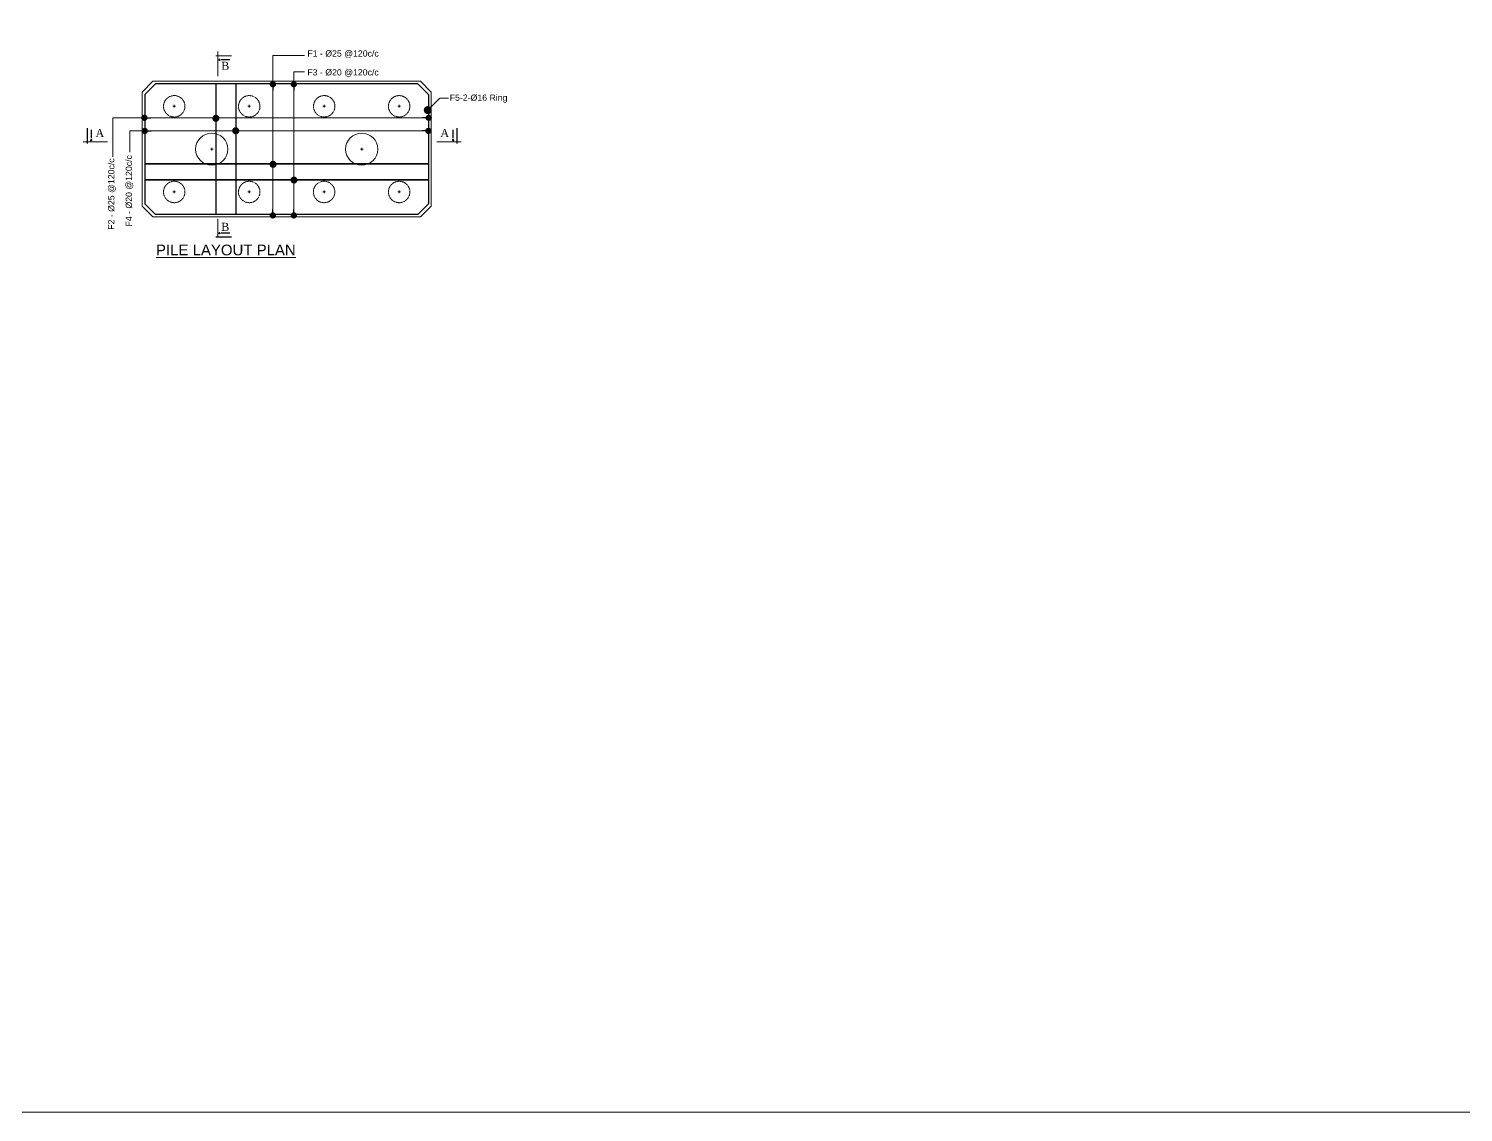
# Model space of a CAD drawing. Header units: millimetres. Extents: x -571543 to 35267, y -84886 to 197746.
# Drawn here: x -404346 to -364164, y -84886 to -54530 of the extents above; entities that cross this region are included whole.
import ezdxf

# ---------------------------------------------------------------- set-up
doc = ezdxf.new("R2010")
doc.units = ezdxf.units.MM
doc.linetypes.add('DASHED', pattern=[0.75, 0.5, -0.25])
for name, color, linetype, lineweight in [('Center Line', 34, 'Continuous', 15), ('Dimision', 96, 'Continuous', 18), ('Hatching', 65, 'Continuous', 20), ('Pile', 11, 'Continuous', 15), ('Rod', 12, 'Continuous', 30), ('Rod -2', 5, 'Continuous', 35), ('Text', 7, 'Continuous', 15)]:
    doc.layers.add(name, color=color, linetype=linetype, lineweight=lineweight)
doc.styles.add('ROMANS', font='arial.ttf', dxfattribs={"height": 200})
doc.styles.get("Standard").update_dxf_attribs({"font": 'times.ttf'})
doc.dimstyles.new('ISO-25', dxfattribs={"dimtxt": 175, "dimasz": 100, "dimexe": 65, "dimexo": 115.625, "dimgap": 40, "dimtad": 1, "dimtoh": 1, "dimdec": 0, "dimtxsty": 'Standard', "dimblk": 'DOT', "dimcen": 300, "dimclrd": 256, "dimclre": 256, "dimclrt": 256, "dimadec": 0, "dimazin": 0, "dimtfac": 1, "dimtdec": 0, "dimtix": 1, "dimtmove": 0, "dimatfit": 3, "dimldrblk": 'DOT', "dimfxl": 75, "dimlwd": -1, "dimarcsym": 0})

# ---------------------------------------------------------------- blocks, each defined once
blk = doc.blocks.new('_Dot')
at = {"color": 0, "linetype": 'ByBlock', "lineweight": -2}
blk.add_line((-0.5, 0), (-1, 0), dxfattribs=at)
at = {"color": 0, "linetype": 'ByBlock', "const_width": 0.5}
blk.add_lwpolyline([(-0.25, 0, 1), (0.25, 0, 1)], format="xyb", close=True, dxfattribs=at)

msp = doc.modelspace()

# ---------------------------------------------------------------- hatches: boundary and pattern name
at = {"layer": 'Dimision', "ltscale": 5}
h = msp.add_hatch(color=256, dxfattribs=at)
h.paths.add_polyline_path([(-399203.8, -57040, 1), (-399003.8, -57040)])
h.paths.add_polyline_path([(-399203.8, -57040), (-399003.8, -57040, 1)])
h = msp.add_hatch(color=256, dxfattribs=at)
h.paths.add_polyline_path([(-398646.4, -57390.2, 1), (-398446.4, -57390.2)])
h.paths.add_polyline_path([(-398646.4, -57390.2), (-398446.4, -57390.2, 1)])
h = msp.add_hatch(color=256, dxfattribs=at)
h.paths.add_polyline_path([(-397602.4, -58329, 1), (-397402.4, -58329)])
h.paths.add_polyline_path([(-397602.4, -58329), (-397402.4, -58329, 1)])
h = msp.add_hatch(color=256, dxfattribs=at)
h.paths.add_polyline_path([(-397015.6, -58770.5, 1), (-396815.6, -58770.5)])
h.paths.add_polyline_path([(-397015.6, -58770.5), (-396815.6, -58770.5, 1)])
at = {"layer": 'Text'}
for points in [[(-398984.8, -55401, 1), (-399020.7, -55401, 1)], [(-402594.8, -57631.8, 1), (-402594.8, -57667.6, 1)], [(-392458.6, -57631.8, -1), (-392458.6, -57667.6, -1)], [(-398984.8, -60254.7, -1), (-399020.7, -60254.7, -1)]]:
    msp.add_hatch(color=256, dxfattribs=at).paths.add_polyline_path(points)

# ---------------------------------------------------------------- linework, layer by layer
at = {"layer": 'Center Line'}
for p, q in [((-400307.2, -56704.7), (-400232.2, -56704.7)), ((-400307.2, -56704.7), (-400232.2, -56704.7)), ((-400269.7, -56667.2), (-400269.7, -56742.2)), ((-398207.2, -56704.7), (-398132.2, -56704.7)), ((-398207.2, -56704.7), (-398132.2, -56704.7)), ((-398169.7, -56742.2), (-398169.7, -56667.2)), ((-396107.2, -56704.7), (-396032.2, -56704.7)), ((-396069.7, -56742.2), (-396069.7, -56667.2)), ((-394007.2, -56704.7), (-393932.2, -56704.7)), ((-394007.2, -56704.7), (-393932.2, -56704.7)), ((-393969.7, -56667.2), (-393969.7, -56742.2)), ((-399182.2, -57904.7), (-399257.2, -57904.7)), ((-399219.7, -57867.2), (-399219.7, -57942.2)), ((-394982.2, -57904.7), (-395057.2, -57904.7)), ((-395019.7, -57867.2), (-395019.7, -57942.2)), ((-400269.7, -59142.2), (-400269.7, -59067.2)), ((-398169.7, -59142.2), (-398169.7, -59067.2)), ((-396072.4, -59142.2), (-396072.4, -59067.2)), ((-393969.7, -59142.2), (-393969.7, -59067.2)), ((-400307.2, -59104.7), (-400232.2, -59104.7)), ((-398207.2, -59104.7), (-398132.2, -59104.7)), ((-398207.2, -59104.7), (-398132.2, -59104.7)), ((-396109.9, -59104.7), (-396034.9, -59104.7)), ((-394007.2, -59104.7), (-393932.2, -59104.7)), ((-394007.2, -59104.7), (-393932.2, -59104.7))]:
    msp.add_line(p, q, dxfattribs=at)
at = {"layer": 'Dimision', "ltscale": 3}
msp.add_line((-399050.9, -59858.1), (-399050.9, -60376.3), dxfattribs=at)
at = {"layer": 'Hatching', "ltscale": 3}
msp.add_lwpolyline([(-471658.2, -25187.2), (-323980.8, -25187.2), (-323980.8, -84885.6), (-471658.2, -84885.6)], close=True, dxfattribs=at)
at = {"layer": 'Hatching', "linetype": 'DASHED', "ltscale": 7}
for centre in [(-400269.7, -56704.7), (-398169.7, -56704.7), (-396069.7, -56704.7), (-393969.7, -56704.7), (-400269.7, -59104.7), (-398169.7, -59104.7), (-396072.4, -59104.7), (-393969.7, -59104.7)]:
    msp.add_circle(centre, 300, dxfattribs=at)
at = {"layer": 'Pile', "ltscale": 3}
for p, q in [((-401169.7, -56304.7), (-400869.7, -56004.7)), ((-393369.7, -56004.7), (-400869.7, -56004.7)), ((-393069.7, -56304.7), (-393369.7, -56004.7)), ((-401169.7, -56304.7), (-401169.7, -59504.7)), ((-393069.7, -56304.7), (-393069.7, -59504.7)), ((-400869.7, -59804.7), (-401169.7, -59504.7)), ((-393369.7, -59804.7), (-400869.7, -59804.7)), ((-393369.7, -59804.7), (-393069.7, -59504.7))]:
    msp.add_line(p, q, dxfattribs=at)
for centre in [(-399219.7, -57904.7), (-395019.7, -57904.7)]:
    msp.add_circle(centre, 450, dxfattribs=at)
at = {"layer": 'Rod', "ltscale": 0.1}
for p, q in [((-401094.7, -56374.7), (-400794.7, -56074.7)), ((-393444.7, -56074.7), (-400794.7, -56074.7)), ((-398544, -56074.7), (-398544, -59734.7)), ((-393144.7, -56374.7), (-393444.7, -56074.7)), ((-401094.7, -56374.7), (-401094.7, -59434.7)), ((-393144.7, -56374.7), (-393144.7, -59434.7)), ((-400794.7, -59734.7), (-401094.7, -59434.7)), ((-393444.7, -59734.7), (-393144.7, -59434.7)), ((-393444.7, -59734.7), (-400794.7, -59734.7))]:
    msp.add_line(p, q, dxfattribs=at)
at = {"layer": 'Rod', "linetype": 'DASHED', "ltscale": 5}
msp.add_line((-399104.8, -56074.7), (-399104.8, -59734.7), dxfattribs=at)
at = {"layer": 'Rod -2', "linetype": 'DASHED', "ltscale": 5}
msp.add_line((-393144.7, -58318.8), (-401094.7, -58318.8), dxfattribs=at)
at = {"layer": 'Rod -2', "ltscale": 0.02}
msp.add_line((-393144.7, -58760.3), (-401094.7, -58760.3), dxfattribs=at)
at = {"layer": 'Text'}
for p, q in [((-399050.9, -55856.3), (-399050.9, -55172.2)), ((-402139.5, -57697.8), (-402823.7, -57697.8)), ((-392913.9, -57697.8), (-392229.8, -57697.8))]:
    msp.add_line(p, q, dxfattribs=at)
at = {"layer": 'Text', "const_width": 35.9}
for points in [[(-399105.7, -55290.8), (-398663.4, -55290.8)], [(-398957.2, -55401), (-398707.7, -55401)], [(-402705, -57752.7), (-402705, -57310.4)], [(-402594.8, -57604.2), (-402594.8, -57354.7)], [(-392458.6, -57604.2), (-392458.6, -57354.7)], [(-392348.4, -57752.7), (-392348.4, -57310.4)], [(-398957.2, -60254.7), (-398707.7, -60254.7)], [(-399105.7, -60364.9), (-398663.4, -60364.9)]]:
    msp.add_lwpolyline(points, dxfattribs=at)
at = {"layer": 'Text'}
for centre in [(-399002.7, -55401), (-402594.8, -57649.7), (-392458.6, -57649.7), (-399002.7, -60254.7)]:
    msp.add_circle(centre, 17.9, dxfattribs=at)

# ---------------------------------------------------------------- texts
at = {"layer": 'Text', "style": 'ROMANS'}
for s, p in [('F1 - %%C25 @120c/c ', (-396541.8, -55311.4)), ('F3 - %%C20 @120c/c ', (-396541.8, -55840)), ('F5-2-%%C16 Ring', (-392553.9, -56550))]:
    msp.add_text(s, height=175, dxfattribs=at).set_placement(p)
at = {"layer": 'Text'}
for s, p in [('B', (-398954.6, -55682.1)), ('A', (-402475.8, -57563)), ('A', (-392815.6, -57563)), ('B', (-398954.6, -60192.8))]:
    msp.add_text(s, height=224.2, dxfattribs=at).set_placement(p)
at = {"layer": 'Text', "style": 'ROMANS'}
for s, p in [('F2 - %%C25 @120c/c ', (-401946.2, -60163.3)), ('F4 - %%C20 @120c/c ', (-401454.3, -60071.9))]:
    msp.add_text(s, height=175, rotation=90, dxfattribs=at).set_placement(p)
at = {"layer": 'Text', "insert": (-400779.9, -60579.6), "char_height": 300, "width": 17029.005, "attachment_point": 1, "style": 'ROMANS'}
msp.add_mtext('{\\LPILE LAYOUT PLAN }', dxfattribs=at)

# ---------------------------------------------------------------- leaders
at = {"layer": 'Dimision', "ltscale": 5}
for points, override in [([(-397507.1, -59761.1), (-397507.1, -55279.9), (-396621.5, -55279.9)], {"dimasz": 175, "dimtad": 0}), ([(-396920.3, -59761.1), (-396920.3, -55734.3), (-396621.5, -55734.3)], {"dimasz": 175, "dimtad": 0}), ([(-397507.1, -56087), (-397507.1, -59761.1)], {"dimasz": 175, "dimtad": 0}), ([(-396920.3, -56087), (-396920.3, -59761.1)], {"dimasz": 175, "dimtad": 0}), ([(-393167.3, -56812), (-392827.9, -56474.3), (-392585, -56474.3)], {"dimasz": 225, "dimtad": 0}), ([(-393141.4, -57026.4), (-401993.8, -57026.8), (-401993.8, -58124.2)], {"dimasz": 175, "dimtad": 0}), ([(-401104.5, -57026.8), (-393141.4, -57026.4)], {"dimasz": 175, "dimtad": 0}), ([(-393151.9, -57393.6), (-401513.2, -57393.6), (-401513.2, -57986.9)], {"dimasz": 175, "dimtad": 0}), ([(-401095.1, -57393.6), (-393151.9, -57393.6)], {"dimasz": 175, "dimtad": 0})]:
    msp.add_leader(points, dimstyle='ISO-25', override=override, dxfattribs=at)

doc.saveas('drawing.dxf')
